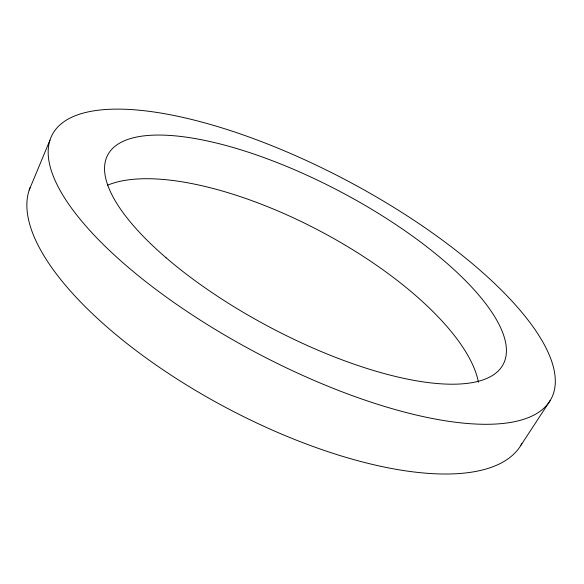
<?xml version="1.0" encoding="UTF-8"?>
<svg xmlns="http://www.w3.org/2000/svg" width="584" height="584" viewBox="0 0 584 584"><rect width="100%" height="100%" fill="white"/><g stroke="black" fill="none" stroke-linecap="round" stroke-linejoin="round"><path stroke-width="0.88" d="M29.2 190.041L49.968 140.145M520.972 445.176L550.332 400.31A282.254 97.265 27.9 0 0 220.737 127.531A282.254 97.265 27.9 0 0 134.152 272.283A282.254 97.265 27.9 0 0 550.332 400.31M521.862 443.628A277.327 107.149 27.9 0 1 231.162 410.304A277.327 107.149 27.9 0 1 30.134 187.486M107.485 185.237A219.898 84.206 27.9 0 1 321.163 231.644A219.898 84.206 27.9 0 1 478.442 382.279M166.112 257.778A223.738 76.395 27.9 0 0 500.524 368.431A223.738 76.395 27.9 0 0 249.828 152.687A223.738 76.395 27.9 0 0 166.112 257.778"/></g></svg>
